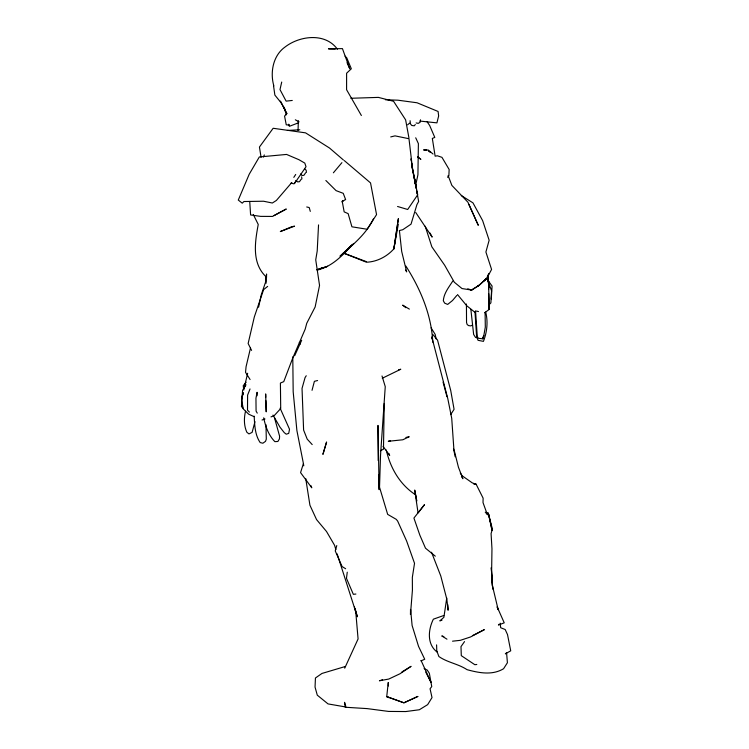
<?xml version="1.0" encoding="UTF-8"?>
<svg xmlns="http://www.w3.org/2000/svg" width="749" height="749" viewBox="0 0 749 749"><rect width="100%" height="100%" fill="white"/><g stroke="black" fill="none" stroke-linecap="round" stroke-linejoin="round"><path stroke-width="1.12" d="M266.532 277.458L266.56 274.003L265.858 281.268L261.223 294.956L258.583 307.23M410.508 609.424L410.471 614.48L412.418 590.175L412.343 577.367L414.525 563.304L406.641 541.059L397.625 521.023L396.221 519.329L387.664 514.366L379.528 487.206L380.539 455.12L385.258 386.643L382.018 375.97M384.237 403.43L383.469 449.203L380.352 450.748M488.723 284.489L487.702 276.737L488.517 274.537M298.055 130.466L298.336 120.673M318.54 224.906L317.211 250.981L315.732 259.856L319.542 285.397L315.142 306.968L306.753 323.278L305.189 329.157L292.634 358.331L283.759 381.644L280.407 383.048L280.706 408.523L274.153 415.695L270.988 416.893M491.26 298.991L492.093 286.071L488.236 280.8M254.978 421.659L252.113 432.379L248.968 433.924L246.861 432.267C243.874 425.75 243.874 418.12 245.522 411.229M347.255 572.189L346.469 578.322L353.331 594.313L355.897 594.041M420.535 119.803L420.17 122.227L418.307 123.351L416.144 122.967M446.75 598.02L443.885 617.326L439.822 620.893L442.022 620.116M398.262 224.475L393.899 248.818C387.093 256.57 376.775 261.925 366.401 262.206L343.379 253.05M245.4 386.54L245.812 384.527L242.573 390.454L241.44 406.548L243.313 408.57M244.155 388.16L247.647 373.255M281.718 82.044L279.995 89.59L286.118 101.134L292.26 100.45M243.135 392.635L241.534 399.451L243.275 408.926L248.677 414.188L254.08 416.641M250.484 348.079L246.065 366.748L245.541 372.347L250.082 379.528M243.06 393.188L241.534 399.451L243.107 393.066M244.155 388.815L244.951 385.623M312.033 390.323L314.393 381.325L317.585 380.529M336.778 545.572L335.243 550.927L342.087 566.544L345.645 568.744M292.784 356.861L293.177 391.727L296.894 430.553L303.411 463.556L300.564 472.619L311.781 487.805L310.919 485.633M250.026 388.965L247.601 395.116L247.507 410.199L249.417 412.109M263.442 156.99L264.303 154.921M342.845 200.985L342.359 202.136L344.166 211.883L348.145 213.634L351.918 226.807L367.113 229.25L376.55 214.617L370.54 182.915L344.287 160.576M301.678 340.28L294.647 355.756M344.718 668.183L358.078 638.963L355.812 612.439L354.38 606.859M487.327 276.643L488.928 273.441M342.424 200.882L341.937 201.818L345.177 199.702M373.386 218.951C365.98 234.446 352.451 245.026 340.018 256.214L351.824 245.035M306.247 375.745L305.068 377.59L302.034 388.403L303.607 430.066L307.212 439.139L312.202 444.578M450.692 414.628L454.072 409.319L450.72 390.472L437.538 340.065L432.744 334.4M295.967 180.893L294.076 183.851L290.968 183.159M293.805 177.373L295.696 174.48M294.61 183.374L306.013 166.727L304.806 163.104L298.945 159.706L286.577 154.434L259.323 156.962L249.192 174.274L238.276 200.058L242.236 203.166L243.921 201.528L263.536 201.228L272.346 203.016L276.381 200.451L291.829 182.484M305.667 172.747L303.907 175.322L302.034 175.481L300.461 174.04M301.126 179.329L299.45 181.726L297.568 181.876L296.052 180.5M486.148 278.319L484.388 280.847L486.906 278.179L491.578 269.434L485.904 252.01L489.144 240.232L482.637 220.618L472.947 202.848L461.262 195.536M464.539 641.584L460.991 646.621L461.29 655.656L474.838 664.7L476.804 664.466M452.742 281.1C448.885 287.195 443.792 293.346 443.333 300.798L444.653 303.13L447.659 304.431L452.499 300.527L456.843 295.406M499.049 624.245L498.45 625.041L504.227 622.831L497.13 606.802L498.16 609.639L492.327 585.297L491.297 567.639L492.711 589.032L491.606 573.191L491.962 548.792L491.082 533.578L492.393 529.009L488.245 513.112L485.249 512.25M415.292 124.549L414.253 125.823L411.753 125.458L410.415 123.838L410.087 120.72M409.6 123.108L407.606 124.821M246.084 382.252L243.228 385.698L243.828 390.051M447.574 177.298L448.866 175.743L449.157 169.508L441.966 157.346L437.369 155.783L435.132 156.167L432.332 138.434L434.785 137.413L429.673 125.504L427.108 121.741M333.38 172.804L341.909 162.664M353.612 243.444C343.491 254.454 332.612 266.607 317.37 269.958M287.176 113.324L284.564 116.095L286.258 124.811L289.348 125.083M351.459 245.176L348.294 248.49L351.328 245.569M267.655 286.408L263.592 289.638L254.314 316.986L248.144 343.519L251.589 350.392M484.678 312.745L489.181 309.468L488.563 281.324L487.702 276.737L488.975 287.279L488.563 281.324L488.666 289.198M322.182 267.487L319.374 269.518L317.136 269.64M401.932 671.928L411.079 666.338L399.994 673.763L388.759 679.062L379.443 680.775L382.533 679.783M274.022 215.534L286.277 209.018L272.552 216.424L260.615 216.377L250.606 214.954L249.726 201.434M472.535 635.592L484.35 629.656L470.484 636.987L460.363 640.329L452.536 641.181M382.29 378.245L400.79 369.238L398.571 369.791M472.535 325.047L470.765 325.899L468.574 325.59L467.17 324.542L466.543 322.547L466.43 304M420.985 660.871L424.73 659.27L418.541 646.378L412.109 625.481L410.621 609.546M443.764 615.5L433.362 619.189C428.091 629.834 426.771 644.514 437.444 652.313M298.383 122.845L289.339 126.338L288.786 124.203M262.019 420.011L264.987 418.991M317.745 269.453L327.613 266.326L316.649 269.809M345.308 666.498L321.967 673.445L315.441 677.995L315.048 687.086L317.286 695.166L328.034 703.91L345.991 707.019M390.725 136.917L395.023 135.869L408.982 138.724L412.334 167.205L415.892 185.949M390.482 440.815L388.272 441.292L402.831 439.775L409.207 436.733L405.902 437.453M287.373 130.438L299.825 129.802M350.832 98.278L378.385 97.389L393.571 101.293L405.63 119.877L408.926 137.844M385.37 99.757L397.953 100.197L417.043 102.772L438.099 111.47L438.642 115.973L436.92 122.864L419.861 121.066M426.658 150.062L423.597 149.922L428.419 150.081L433.034 154.032M473.827 483.601L475.877 483.732L483.114 498.16L483.021 502.616L487.037 513.73L488.966 515.415L492.065 530.376L488.245 513.112L488.966 515.415L486.101 513.542M477.394 337.64L475.587 337.481L473.64 334.475L470.859 309.356M335.196 49.059L328.455 48.825L342.433 48.619L349.764 68.777L347.04 62.673M473.864 484.023L475.924 484.331L472.207 482.833L462.255 475.868L460.298 473.059M306.716 206.967L309.215 207.548L310.292 211.387M476.523 311.078L478.489 311.584M397.56 206.481L407.69 209.486L417.717 194.768L412.156 167.43L415.62 185.48L417.923 174.789L418.391 143.63L415.714 137.797M467.769 288.805L471.758 290.097L479.463 285.107L486.906 278.179L477.731 286.39L479.463 285.107L471.065 290.2L471.758 290.097L462.011 288.552L454.297 282.223L444.653 265.212L431.836 246.796L425.217 226.226M443.857 636.622L441.779 635.92L446.966 639.178M343.454 253.031L366.224 261.579M424.084 668.604L427.23 670.074L429.346 673.285L431.752 686.58L430.066 688.762L432.014 697.591L427.651 704.64L419.346 709.752L405.78 711.55L388.628 711.428L367.16 708.61L345.28 707.243L344.531 702.319L345.701 706.073M388.74 697.656L386.727 696.617L388.254 682.489L388.366 685.99M295.331 119.793L299.094 121.872M409.375 309.112L402.672 305.143L405.808 307.708M428.484 151.195L430.301 152.328M475.549 312.801L466.777 305.779L457.508 294.563M435.3 556.179L425.507 548.202L419.852 535.179L413.916 518.055L424.514 504.657L418.064 512.925L414.712 490.033L416.032 496.512M343.379 159.958L329.523 148.03L305.555 132.854L273.151 128.276L259.444 147.038L261.073 157.299M304.534 168.74L306.163 170.229L306.453 172.373M345.064 56.147L346.721 57.767L351.328 68.777L346.609 73.233L346.59 89.721L361.374 115.505M325.862 180.5L336.086 190.639L343.239 193.326L345.654 199.674M337.434 49.256C325.394 32.469 299.834 35.587 285.051 47.018C273.067 55.492 269.902 72.391 273.862 85.948M286.361 114.784L283.918 107.06L286.436 113.005L281.512 103.268L274.874 95.104L273.554 85.92M383.057 446.32L389.667 455.429L388.815 453.37M415.732 212.501L432.145 237.096L430.01 233.014M431.106 327.865L435.178 334.391L436.105 338.913M405.874 266.064C420.451 288.927 431.518 314.954 432.763 342.218M461.759 476.86L462.882 478.742L458.425 467.207L453.857 448.913L451.722 418.288L447.79 398.618L431.789 336.91L432.136 339.044M257.263 413.13L256.083 411.098L255.952 398.225L257.076 392.298L257.104 395.772M405.602 270.005L406.66 271.896L401.698 251.486L399.414 230.533L402.747 229.737L411.032 224.148L416.903 204.683L418.635 201.444L416.847 191.416M280.332 101.096L285.135 109.916M487.974 280.791L491.541 290.79L490.885 302.858L488.872 304.955L489.181 309.468L488.723 293.702M280.725 101.817L281.512 103.268M272.992 415.077L279.976 427.155L284.255 432.632L286.249 434.195L288.721 433.399L289.517 429.224L280.117 408.186M425.713 672.031L431.031 682.414L421.078 660.468M253.256 214.429L258.236 224.457C255.044 241.693 251.617 262.562 265.521 276.259L266.157 283.197M468.855 204.411L478.283 225.309L467.928 202.221L451.862 185.396L448.117 175.547M431.518 552.238L440.787 575.99L446.844 599.303L448.099 610.248L447.799 604.668M335.852 549.569L334.55 545.253L326.527 531.509L316.555 519.591L309.927 505.229L305.714 478.442M337.153 553.886L357.357 616.783L355.251 608.993M386.287 450.037C390.313 467.975 399.844 484.528 415.47 494.743L416.875 500.959M299.347 342.377L299.946 344.493M274.462 417.652L279.592 436.18L279.433 438.905L277.888 441.47L274.864 441.648C268.601 435.263 265.408 426.462 263.723 417.82M443.08 382.159L446.966 396.689M453.566 448.913L455.205 456.796M411.594 163.01L412.418 167.495L411.51 162.907M410.77 158.975L411.182 161.035M485.698 312.061C488.151 321.752 487.056 332.116 483.433 341.366L478.059 340.318L476.645 336.928L474.997 311.977M416.734 191.145L417.118 193.233L416.725 191.032M416.332 188.832L414.384 177.813L416.172 188.008L416.051 186.922M303.411 463.556L303.766 465.841M301.632 176.83L301.913 178.955M500.154 623.187L500.688 627.737L505.191 629.525L507.504 634.572L510.724 650.815L505.322 653.849L506.586 652.866L507.41 662.734L503.571 668.735C492.318 675.57 479.032 672.92 467.076 669.681C458.201 663.801 447.537 662.593 438.877 656.527L436.779 650.862L436.583 644.87M485.099 312.427L485.305 327.163L483.676 336.376L482.908 338.829L478.358 338.286L477.263 336.46L475.54 310.826M265.979 424.692L266.298 439.148L265.521 441.33L262.871 443.221L260.193 442.575C254.913 435.019 254.688 425.095 254.173 416.154M378.179 460.513L377.992 425.413L379.125 489.64L378.638 474.492M265.764 397.279L265.661 393.918L266.213 411.847L265.867 400.64M398.337 218.811L393.899 248.818L398.337 218.811M483.011 338.37L482.908 338.829L483.648 335.524L483.011 338.37M323.596 452.05L322.903 454.381L326.592 441.994L323.596 452.05M417.811 696.458L403.936 702.815L386.727 696.617L403.936 702.815L417.811 696.458M291.642 226.75L280.313 231.563L294.544 226.17L291.642 226.75M420.769 159.247L417.82 157L420.769 159.247"/></g></svg>
